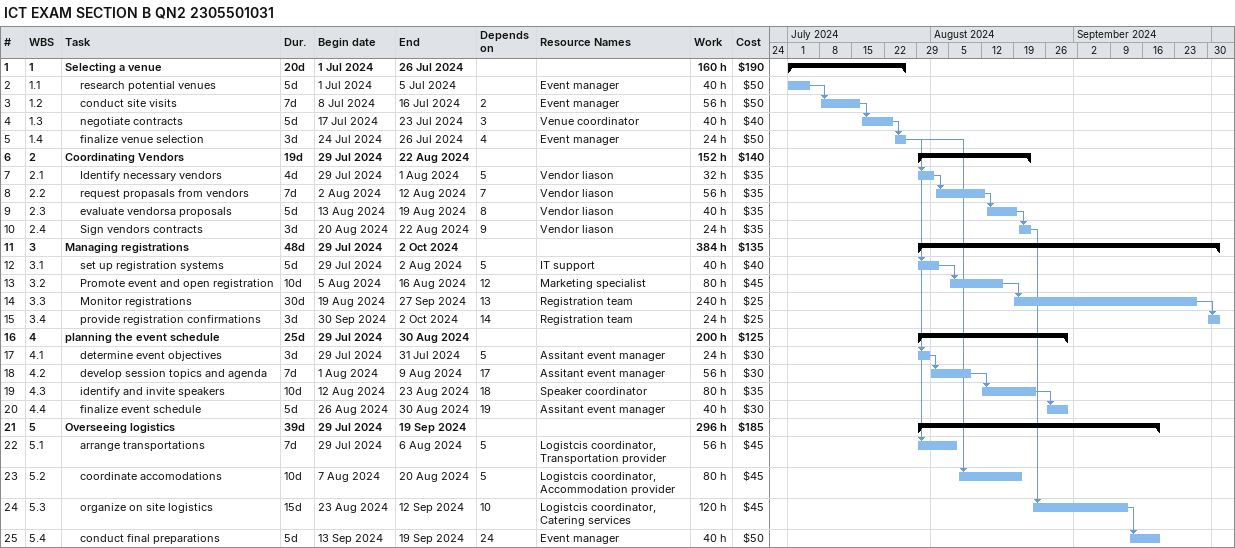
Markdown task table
ICT EXAM SECTION B QN2 2305501031

| ID | WBS | Task | Duration | Start | Finish | Predecessors | Resources | Work (h) | Cost ($) |
|---|---|---|---|---|---|---|---|---|---|
| 1 | 1 | **Selecting a venue** | 20d | 2024-07-01 | 2024-07-26 |  |  | 160 | 190 |
| 2 | 1.1 | research potential venues | 5d | 2024-07-01 | 2024-07-05 |  | Event manager | 40 | 50 |
| 3 | 1.2 | conduct site visits | 7d | 2024-07-08 | 2024-07-16 | 2 | Event manager | 56 | 50 |
| 4 | 1.3 | negotiate contracts | 5d | 2024-07-17 | 2024-07-23 | 3 | Venue coordinator | 40 | 40 |
| 5 | 1.4 | finalize venue selection | 3d | 2024-07-24 | 2024-07-26 | 4 | Event manager | 24 | 50 |
| 6 | 2 | **Coordinating Vendors** | 19d | 2024-07-29 | 2024-08-22 |  |  | 152 | 140 |
| 7 | 2.1 | Identify necessary vendors | 4d | 2024-07-29 | 2024-08-01 | 5 | Vendor liason | 32 | 35 |
| 8 | 2.2 | request propasals from vendors | 7d | 2024-08-02 | 2024-08-12 | 7 | Vendor liason | 56 | 35 |
| 9 | 2.3 | evaluate vendorsa proposals | 5d | 2024-08-13 | 2024-08-19 | 8 | Vendor liason | 40 | 35 |
| 10 | 2.4 | Sign vendors contracts | 3d | 2024-08-20 | 2024-08-22 | 9 | Vendor liason | 24 | 35 |
| 11 | 3 | **Managing registrations** | 48d | 2024-07-29 | 2024-10-02 |  |  | 384 | 135 |
| 12 | 3.1 | set up registration systems | 5d | 2024-07-29 | 2024-08-02 | 5 | IT support | 40 | 40 |
| 13 | 3.2 | Promote event and open registration | 10d | 2024-08-05 | 2024-08-16 | 12 | Marketing specialist | 80 | 45 |
| 14 | 3.3 | Monitor registrations | 30d | 2024-08-19 | 2024-09-27 | 13 | Registration team | 240 | 25 |
| 15 | 3.4 | provide registration confirmations | 3d | 2024-09-30 | 2024-10-02 | 14 | Registration team | 24 | 25 |
| 16 | 4 | **planning the event schedule** | 25d | 2024-07-29 | 2024-08-30 |  |  | 200 | 125 |
| 17 | 4.1 | determine event objectives | 3d | 2024-07-29 | 2024-07-31 | 5 | Assitant event manager | 24 | 30 |
| 18 | 4.2 | develop session topics and agenda | 7d | 2024-08-01 | 2024-08-09 | 17 | Assitant event manager | 56 | 30 |
| 19 | 4.3 | identify and invite speakers | 10d | 2024-08-12 | 2024-08-23 | 18 | Speaker coordinator | 80 | 35 |
| 20 | 4.4 | finalize event schedule | 5d | 2024-08-26 | 2024-08-30 | 19 | Assitant event manager | 40 | 30 |
| 21 | 5 | **Overseeing logistics** | 39d | 2024-07-29 | 2024-09-19 |  |  | 296 | 185 |
| 22 | 5.1 | arrange transportations | 7d | 2024-07-29 | 2024-08-06 | 5 | Logistcis coordinator, Transportation provider | 56 | 45 |
| 23 | 5.2 | coordinate accomodations | 10d | 2024-08-07 | 2024-08-20 | 5 | Logistcis coordinator, Accommodation provider | 80 | 45 |
| 24 | 5.3 | organize on site logistics | 15d | 2024-08-23 | 2024-09-12 | 10 | Logistcis coordinator, Catering services | 120 | 45 |
| 25 | 5.4 | conduct final preparations | 5d | 2024-09-13 | 2024-09-19 | 24 | Event manager | 40 | 50 |
